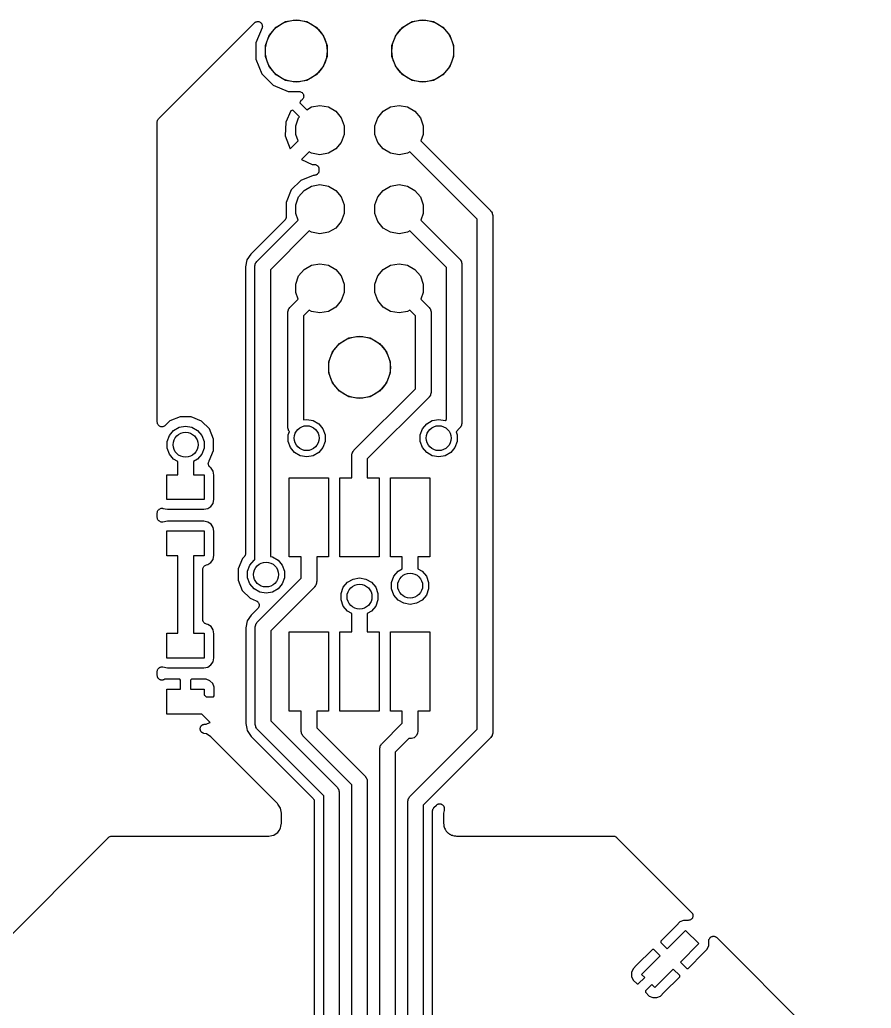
# Model space of a CAD drawing. Extents: x 132.7 to 187.3, y -127.3 to -72.7.
# Drawn here: x 154.49 to 168.17, y -92.96 to -77.09 of the extents above; entities that cross this region are included whole.
import ezdxf

# ---------------------------------------------------------------- set-up
doc = ezdxf.new("R2010")
doc.units = 0
doc.header["$MEASUREMENT"] = 0
doc.layers.add('BLACK', color=7, linetype='CONTINUOUS')

msp = doc.modelspace()

# ---------------------------------------------------------------- linework, layer by layer
at = {"layer": 'Black'}
for p, q in [((156.725, -78.6783), (158.262, -77.1407)), ((158.262, -77.1407), (158.272, -77.1341)), ((158.272, -77.1341), (158.281, -77.1272)), ((158.281, -77.1272), (158.282, -77.1267)), ((158.282, -77.1267), (158.284, -77.1257)), ((158.284, -77.1257), (158.295, -77.1228)), ((158.295, -77.1228), (158.306, -77.1193)), ((158.306, -77.1193), (158.307, -77.1194)), ((158.307, -77.1194), (158.309, -77.119)), ((158.309, -77.119), (158.32, -77.12)), ((158.32, -77.12), (158.332, -77.1205)), ((158.332, -77.1205), (158.333, -77.1211)), ((158.333, -77.1211), (158.335, -77.1213)), ((158.335, -77.1213), (158.345, -77.1261)), ((158.345, -77.1261), (158.356, -77.1305)), ((158.356, -77.1305), (158.357, -77.1316)), ((158.357, -77.1316), (158.358, -77.1323)), ((158.358, -77.1323), (158.366, -77.1404)), ((158.366, -77.1404), (158.375, -77.1481)), ((158.612, -77.2084), (158.763, -77.1212)), ((158.763, -77.1212), (158.935, -77.091)), ((158.935, -77.091), (159.106, -77.1212)), ((159.106, -77.1212), (159.257, -77.2084)), ((160.644, -77.2084), (160.795, -77.1212)), ((160.795, -77.1212), (160.967, -77.091)), ((160.967, -77.091), (161.138, -77.1212)), ((161.138, -77.1212), (161.289, -77.2084)), ((158.385, -77.2225), (158.285, -77.463)), ((158.375, -77.1481), (158.376, -77.1495)), ((158.376, -77.1495), (158.377, -77.1507)), ((158.377, -77.1507), (158.382, -77.1611)), ((158.382, -77.1611), (158.387, -77.1712)), ((158.387, -77.2113), (158.385, -77.2225)), ((158.387, -77.1712), (158.387, -77.1728)), ((158.387, -77.1728), (158.388, -77.1743)), ((158.39, -77.2002), (158.387, -77.2113)), ((158.388, -77.1743), (158.389, -77.1857)), ((158.389, -77.1857), (158.39, -77.197)), ((158.39, -77.197), (158.39, -77.1986)), ((158.39, -77.1986), (158.39, -77.2002)), ((158.5, -77.3419), (158.612, -77.2084)), ((159.257, -77.2084), (159.369, -77.3419)), ((160.532, -77.3419), (160.644, -77.2084)), ((161.289, -77.2084), (161.401, -77.3419)), ((158.285, -77.463), (158.284, -77.7216)), ((158.44, -77.5057), (158.5, -77.3419)), ((159.369, -77.3419), (159.429, -77.5057)), ((160.472, -77.5057), (160.532, -77.3419)), ((161.401, -77.3419), (161.461, -77.5057)), ((158.44, -77.68), (158.44, -77.5057)), ((159.429, -77.5057), (159.429, -77.68)), ((160.472, -77.68), (160.472, -77.5057)), ((161.461, -77.5057), (161.461, -77.68)), ((158.284, -77.7216), (158.383, -77.9606)), ((158.5, -77.8438), (158.44, -77.68)), ((159.429, -77.68), (159.369, -77.8438)), ((160.532, -77.8438), (160.472, -77.68)), ((161.461, -77.68), (161.401, -77.8438)), ((158.612, -77.9774), (158.5, -77.8438)), ((159.369, -77.8438), (159.257, -77.9774)), ((160.644, -77.9774), (160.532, -77.8438)), ((161.401, -77.8438), (161.289, -77.9774)), ((158.383, -77.9606), (158.566, -78.1436)), ((158.763, -78.0645), (158.612, -77.9774)), ((158.935, -78.0948), (158.763, -78.0645)), ((159.106, -78.0645), (158.935, -78.0948)), ((159.257, -77.9774), (159.106, -78.0645)), ((160.795, -78.0645), (160.644, -77.9774)), ((160.967, -78.0948), (160.795, -78.0645)), ((161.138, -78.0645), (160.967, -78.0948)), ((161.289, -77.9774), (161.138, -78.0645)), ((158.566, -78.1436), (158.805, -78.2428)), ((158.805, -78.2428), (158.98, -78.2429)), ((158.98, -78.2429), (158.992, -78.2451)), ((158.992, -78.2451), (159.004, -78.2471)), ((159.004, -78.2471), (159.005, -78.2474)), ((159.005, -78.2474), (159.005, -78.2475)), ((159.005, -78.2475), (159.016, -78.2538)), ((159.016, -78.2538), (159.027, -78.2599)), ((159.006, -78.3896), (158.993, -78.4275)), ((159.018, -78.3815), (159.006, -78.3896)), ((159.019, -78.3802), (159.018, -78.3815)), ((159.028, -78.3754), (159.019, -78.3802)), ((159.027, -78.2599), (159.027, -78.2603)), ((159.027, -78.2603), (159.028, -78.2605)), ((159.028, -78.2605), (159.036, -78.2701)), ((159.029, -78.3748), (159.028, -78.375)), ((159.028, -78.375), (159.028, -78.3754)), ((159.036, -78.3651), (159.029, -78.3748)), ((159.036, -78.2701), (159.044, -78.2796)), ((159.045, -78.3555), (159.036, -78.3651)), ((159.044, -78.2796), (159.044, -78.2801)), ((159.044, -78.2801), (159.045, -78.2805)), ((159.045, -78.2805), (159.049, -78.2922)), ((159.049, -78.3428), (159.045, -78.3546)), ((159.045, -78.3546), (159.045, -78.355)), ((159.045, -78.355), (159.045, -78.3555)), ((159.049, -78.2922), (159.053, -78.304)), ((159.053, -78.331), (159.049, -78.3428)), ((159.053, -78.304), (159.053, -78.3045)), ((159.053, -78.3045), (159.054, -78.305)), ((159.054, -78.305), (159.053, -78.3175)), ((159.053, -78.3175), (159.054, -78.33)), ((159.054, -78.33), (159.053, -78.3305)), ((159.053, -78.3305), (159.053, -78.331)), ((158.849, -78.551), (158.766, -78.7354)), ((158.88, -78.5407), (158.849, -78.551)), ((158.988, -78.6483), (158.88, -78.5407)), ((158.993, -78.4275), (159.102, -78.5367)), ((159.102, -78.5367), (159.18, -78.4917)), ((159.18, -78.4917), (159.316, -78.4679)), ((159.316, -78.4679), (159.451, -78.4917)), ((159.451, -78.4917), (159.569, -78.5603)), ((159.569, -78.5603), (159.658, -78.6654)), ((160.243, -78.6654), (160.332, -78.5603)), ((160.332, -78.5603), (160.45, -78.4917)), ((160.45, -78.4917), (160.586, -78.4679)), ((160.586, -78.4679), (160.721, -78.4917)), ((160.721, -78.4917), (160.839, -78.5603)), ((160.839, -78.5603), (160.928, -78.6654)), ((156.703, -78.7248), (156.705, -78.7153)), ((156.703, -78.728), (156.703, -78.7248)), ((156.703, -78.7313), (156.703, -78.728)), ((156.703, -83.5532), (156.703, -78.7313)), ((156.705, -78.7153), (156.707, -78.7056)), ((156.707, -78.7056), (156.709, -78.7028)), ((156.709, -78.7028), (156.71, -78.6996)), ((156.71, -78.6996), (156.715, -78.6916)), ((156.715, -78.6916), (156.72, -78.6831)), ((156.72, -78.6831), (156.723, -78.681)), ((156.723, -78.681), (156.725, -78.6783)), ((158.927, -78.7943), (158.973, -78.6654)), ((158.973, -78.6654), (158.988, -78.6483)), ((159.658, -78.6654), (159.705, -78.7943)), ((160.197, -78.7943), (160.243, -78.6654)), ((160.928, -78.6654), (160.975, -78.7943)), ((158.766, -78.7354), (158.759, -78.9555)), ((158.927, -78.9315), (158.927, -78.7943)), ((159.705, -78.7943), (159.705, -78.9315)), ((160.197, -78.9315), (160.197, -78.7943)), ((160.975, -78.7943), (160.975, -78.9315)), ((158.759, -78.9555), (158.838, -79.164)), ((158.838, -79.164), (158.965, -79.0368)), ((158.965, -79.0368), (158.927, -78.9315)), ((159.705, -78.9315), (159.658, -79.0604)), ((160.243, -79.0604), (160.197, -78.9315)), ((160.975, -78.9315), (160.936, -79.0368)), ((160.936, -79.0368), (162.052, -80.1527)), ((159.569, -79.1655), (159.451, -79.2341)), ((159.658, -79.0604), (159.569, -79.1655)), ((160.332, -79.1655), (160.243, -79.0604)), ((160.45, -79.2341), (160.332, -79.1655)), ((159.143, -79.2124), (159.019, -79.3363)), ((159.019, -79.3363), (159.188, -79.4126)), ((159.18, -79.2341), (159.143, -79.2124)), ((159.316, -79.2579), (159.18, -79.2341)), ((159.451, -79.2341), (159.316, -79.2579)), ((160.586, -79.2579), (160.45, -79.2341)), ((160.721, -79.2341), (160.586, -79.2579)), ((160.758, -79.2124), (160.721, -79.2341)), ((161.841, -80.2949), (160.758, -79.2124)), ((159.188, -79.4126), (159.227, -79.4139)), ((159.227, -79.4139), (159.233, -79.415)), ((159.233, -79.415), (159.238, -79.415)), ((159.238, -79.415), (159.245, -79.4176)), ((159.245, -79.4176), (159.253, -79.4192)), ((159.253, -79.4192), (159.257, -79.422)), ((159.257, -79.422), (159.262, -79.4239)), ((159.262, -79.4239), (159.268, -79.4289)), ((159.268, -79.4289), (159.275, -79.4329)), ((159.275, -79.4329), (159.278, -79.4372)), ((159.278, -79.4372), (159.282, -79.4406)), ((159.282, -79.4406), (159.286, -79.4473)), ((159.286, -79.4473), (159.291, -79.4534)), ((159.291, -79.4534), (159.293, -79.4585)), ((159.293, -79.4585), (159.295, -79.4632)), ((159.295, -79.4632), (159.297, -79.4708)), ((159.297, -79.4708), (159.299, -79.4781)), ((159.299, -79.4781), (159.299, -79.4835)), ((159.299, -79.4835), (159.3, -79.4888)), ((159.3, -79.5143), (159.299, -79.5208)), ((159.299, -79.5208), (159.299, -79.5274)), ((159.3, -79.4888), (159.3, -79.5143)), ((159.008, -79.6719), (158.855, -79.8246)), ((159.208, -79.5893), (159.008, -79.6719)), ((159.225, -79.5893), (159.208, -79.5893)), ((159.231, -79.5882), (159.225, -79.5893)), ((159.238, -79.5882), (159.231, -79.5882)), ((159.244, -79.5859), (159.238, -79.5882)), ((159.251, -79.5848), (159.244, -79.5859)), ((159.256, -79.5815), (159.251, -79.5848)), ((159.262, -79.5793), (159.256, -79.5815)), ((159.268, -79.5751), (159.262, -79.5793)), ((159.273, -79.5718), (159.268, -79.5751)), ((159.277, -79.5667), (159.273, -79.5718)), ((159.282, -79.5625), (159.277, -79.5667)), ((159.286, -79.5569), (159.282, -79.5625)), ((159.29, -79.5519), (159.286, -79.5569)), ((159.292, -79.5457), (159.29, -79.5519)), ((159.295, -79.54), (159.292, -79.5457)), ((159.297, -79.5335), (159.295, -79.54)), ((159.299, -79.5274), (159.297, -79.5335)), ((158.855, -79.8246), (158.772, -80.0243)), ((158.973, -79.9354), (159.062, -79.8303)), ((159.062, -79.8303), (159.18, -79.7617)), ((159.18, -79.7617), (159.316, -79.7379)), ((159.316, -79.7379), (159.451, -79.7617)), ((159.451, -79.7617), (159.569, -79.8303)), ((159.569, -79.8303), (159.658, -79.9354)), ((160.243, -79.9354), (160.332, -79.8303)), ((160.332, -79.8303), (160.45, -79.7617)), ((160.45, -79.7617), (160.586, -79.7379)), ((160.586, -79.7379), (160.721, -79.7617)), ((160.721, -79.7617), (160.839, -79.8303)), ((160.839, -79.8303), (160.928, -79.9354)), ((158.927, -80.0643), (158.973, -79.9354)), ((159.658, -79.9354), (159.705, -80.0643)), ((160.197, -80.0643), (160.243, -79.9354)), ((160.928, -79.9354), (160.975, -80.0643)), ((158.772, -80.0243), (158.772, -80.2518)), ((158.927, -80.2015), (158.927, -80.0643)), ((159.705, -80.0643), (159.705, -80.2015)), ((160.197, -80.2015), (160.197, -80.0643)), ((160.975, -80.0643), (160.975, -80.2015)), ((162.052, -80.1527), (162.052, -80.1527)), ((162.052, -80.1527), (162.054, -80.1547)), ((162.054, -80.1547), (162.057, -80.1593)), ((162.057, -80.1593), (162.062, -80.1628)), ((158.75, -80.3092), (158.206, -80.8538)), ((158.306, -80.9651), (158.965, -80.3068)), ((158.753, -80.3052), (158.75, -80.3092)), ((158.757, -80.3019), (158.753, -80.3052)), ((158.761, -80.2946), (158.757, -80.3019)), ((158.765, -80.2879), (158.761, -80.2946)), ((158.766, -80.2831), (158.765, -80.2879)), ((158.769, -80.2788), (158.766, -80.2831)), ((158.77, -80.2706), (158.769, -80.2788)), ((158.772, -80.2627), (158.77, -80.2706)), ((158.772, -80.2518), (158.772, -80.2529)), ((158.772, -80.2529), (158.772, -80.255)), ((158.772, -80.255), (158.772, -80.2554)), ((158.772, -80.2554), (158.772, -80.2568)), ((158.772, -80.2568), (158.772, -80.2578)), ((158.772, -80.2578), (158.772, -80.2627)), ((158.965, -80.3068), (158.927, -80.2015)), ((159.705, -80.2015), (159.658, -80.3304)), ((160.243, -80.3304), (160.197, -80.2015)), ((160.975, -80.2015), (160.936, -80.3068)), ((160.936, -80.3068), (161.559, -80.9298)), ((161.841, -88.4824), (161.841, -80.2949)), ((162.062, -80.1628), (162.07, -80.1769)), ((162.07, -80.1769), (162.079, -80.1903)), ((162.079, -80.1903), (162.08, -80.1956)), ((162.08, -80.1956), (162.083, -80.2004)), ((162.083, -80.2004), (162.086, -80.2165)), ((162.086, -80.2165), (162.09, -80.2322)), ((162.09, -80.2322), (162.09, -80.2377)), ((162.09, -80.2377), (162.091, -80.2431)), ((162.091, -80.2431), (162.091, -88.5257)), ((159.569, -80.4355), (159.451, -80.5041)), ((159.658, -80.3304), (159.569, -80.4355)), ((160.332, -80.4355), (160.243, -80.3304)), ((160.45, -80.5041), (160.332, -80.4355)), ((159.143, -80.4824), (158.52, -81.1053)), ((159.18, -80.5041), (159.143, -80.4824)), ((159.316, -80.5279), (159.18, -80.5041)), ((159.451, -80.5041), (159.316, -80.5279)), ((160.586, -80.5279), (160.45, -80.5041)), ((160.721, -80.5041), (160.586, -80.5279)), ((160.758, -80.4824), (160.721, -80.5041)), ((161.346, -81.0699), (160.758, -80.4824)), ((158.142, -80.9488), (158.12, -81.0609)), ((158.206, -80.8538), (158.142, -80.9488)), ((161.559, -80.9298), (161.562, -80.9343)), ((161.562, -80.9343), (161.567, -80.9378)), ((161.567, -80.9378), (161.575, -80.952)), ((161.575, -80.952), (161.584, -80.9653)), ((158.12, -81.0609), (158.12, -85.6626)), ((158.27, -81.0426), (158.275, -81.0268)), ((158.271, -81.0481), (158.27, -81.0426)), ((158.27, -81.0535), (158.271, -81.0481)), ((158.27, -85.05), (158.27, -81.0535)), ((158.275, -81.0268), (158.277, -81.0108)), ((158.277, -81.0108), (158.28, -81.006)), ((158.28, -81.006), (158.282, -81.0007)), ((158.282, -81.0007), (158.291, -80.9873)), ((158.291, -80.9873), (158.299, -80.9732)), ((158.299, -80.9732), (158.303, -80.9696)), ((158.303, -80.9696), (158.306, -80.9651)), ((158.52, -81.1053), (158.52, -85.05)), ((158.973, -81.2054), (159.062, -81.1003)), ((159.062, -81.1003), (159.18, -81.0317)), ((159.18, -81.0317), (159.316, -81.0079)), ((159.316, -81.0079), (159.451, -81.0317)), ((159.451, -81.0317), (159.569, -81.1003)), ((159.569, -81.1003), (159.658, -81.2054)), ((160.243, -81.2054), (160.332, -81.1003)), ((160.332, -81.1003), (160.45, -81.0317)), ((160.45, -81.0317), (160.586, -81.0079)), ((160.586, -81.0079), (160.721, -81.0317)), ((160.721, -81.0317), (160.839, -81.1003)), ((160.839, -81.1003), (160.928, -81.2054)), ((161.346, -83.5106), (161.346, -81.0699)), ((161.584, -80.9653), (161.586, -80.9706)), ((161.586, -80.9706), (161.588, -80.9754)), ((161.588, -80.9754), (161.591, -80.9915)), ((161.591, -80.9915), (161.595, -81.0073)), ((161.595, -81.0073), (161.595, -81.0127)), ((161.595, -81.0127), (161.596, -81.0182)), ((161.596, -81.0182), (161.596, -83.5623)), ((158.927, -81.3343), (158.973, -81.2054)), ((159.658, -81.2054), (159.705, -81.3343)), ((160.197, -81.3343), (160.243, -81.2054)), ((160.928, -81.2054), (160.975, -81.3343)), ((158.927, -81.4715), (158.927, -81.3343)), ((159.705, -81.3343), (159.705, -81.4715)), ((160.197, -81.4715), (160.197, -81.3343)), ((160.975, -81.3343), (160.975, -81.4715)), ((158.837, -81.7048), (158.965, -81.5768)), ((158.965, -81.5768), (158.927, -81.4715)), ((159.705, -81.4715), (159.658, -81.6004)), ((160.243, -81.6004), (160.197, -81.4715)), ((160.975, -81.4715), (160.936, -81.5768)), ((160.936, -81.5768), (161.064, -81.7048)), ((158.808, -81.7504), (158.811, -81.7457)), ((158.811, -81.7457), (158.812, -81.7404)), ((158.812, -81.7404), (158.821, -81.727)), ((158.821, -81.727), (158.829, -81.7128)), ((158.829, -81.7128), (158.834, -81.7093)), ((158.834, -81.7093), (158.837, -81.7048)), ((159.569, -81.7055), (159.451, -81.7741)), ((159.658, -81.6004), (159.569, -81.7055)), ((160.332, -81.7055), (160.243, -81.6004)), ((160.45, -81.7741), (160.332, -81.7055)), ((161.064, -81.7048), (161.067, -81.7093)), ((161.067, -81.7093), (161.072, -81.7128)), ((161.072, -81.7128), (161.08, -81.727)), ((161.08, -81.727), (161.089, -81.7404)), ((161.089, -81.7404), (161.091, -81.7457)), ((161.091, -81.7457), (161.093, -81.7504)), ((158.8, -81.7932), (158.801, -81.7878)), ((158.8, -83.6331), (158.8, -81.7932)), ((158.801, -81.7823), (158.805, -81.7665)), ((158.801, -81.7878), (158.801, -81.7823)), ((158.805, -81.7665), (158.808, -81.7504)), ((159.143, -81.7524), (159.05, -81.845)), ((159.05, -81.845), (159.05, -83.5178)), ((159.18, -81.7741), (159.143, -81.7524)), ((159.316, -81.7979), (159.18, -81.7741)), ((159.451, -81.7741), (159.316, -81.7979)), ((160.586, -81.7979), (160.45, -81.7741)), ((160.721, -81.7741), (160.586, -81.7979)), ((160.758, -81.7524), (160.721, -81.7741)), ((160.851, -81.845), (160.758, -81.7524)), ((160.851, -83.0156), (160.851, -81.845)), ((161.093, -81.7504), (161.096, -81.7665)), ((161.096, -81.7665), (161.1, -81.7823)), ((161.1, -81.7823), (161.1, -81.7878)), ((161.1, -81.7878), (161.101, -81.7932)), ((161.101, -81.7932), (161.101, -83.0674)), ((159.628, -82.2884), (159.779, -82.2012)), ((159.779, -82.2012), (159.951, -82.171)), ((159.951, -82.171), (160.122, -82.2012)), ((160.122, -82.2012), (160.273, -82.2884)), ((159.516, -82.4219), (159.628, -82.2884)), ((160.273, -82.2884), (160.385, -82.4219)), ((159.456, -82.5857), (159.516, -82.4219)), ((160.385, -82.4219), (160.445, -82.5857)), ((159.456, -82.76), (159.456, -82.5857)), ((160.445, -82.5857), (160.445, -82.76)), ((159.516, -82.9238), (159.456, -82.76)), ((160.445, -82.76), (160.385, -82.9238)), ((159.628, -83.0574), (159.516, -82.9238)), ((159.862, -84.0043), (160.851, -83.0156)), ((160.385, -82.9238), (160.273, -83.0574)), ((159.779, -83.1445), (159.628, -83.0574)), ((159.951, -83.1748), (159.779, -83.1445)), ((160.122, -83.1445), (159.951, -83.1748)), ((161.064, -83.1558), (160.076, -84.1445)), ((160.273, -83.0574), (160.122, -83.1445)), ((161.067, -83.1513), (161.064, -83.1558)), ((161.072, -83.1477), (161.067, -83.1513)), ((161.08, -83.1336), (161.072, -83.1477)), ((161.089, -83.1202), (161.08, -83.1336)), ((161.091, -83.1149), (161.089, -83.1202)), ((161.093, -83.1101), (161.091, -83.1149)), ((161.096, -83.094), (161.093, -83.1101)), ((161.1, -83.0783), (161.096, -83.094)), ((161.101, -83.0674), (161.1, -83.0728)), ((161.1, -83.0728), (161.1, -83.0783)), ((157.068, -83.4658), (156.903, -83.5342)), ((157.247, -83.466), (157.068, -83.4658)), ((157.413, -83.5346), (157.247, -83.466)), ((156.704, -83.5628), (156.703, -83.5532)), ((156.705, -83.5726), (156.704, -83.5628)), ((156.707, -83.5756), (156.705, -83.5726)), ((156.707, -83.5789), (156.707, -83.5756)), ((156.712, -83.5873), (156.707, -83.5789)), ((156.716, -83.5962), (156.712, -83.5873)), ((156.719, -83.5985), (156.716, -83.5962)), ((156.72, -83.6014), (156.719, -83.5985)), ((156.728, -83.6077), (156.72, -83.6014)), ((156.735, -83.6146), (156.728, -83.6077)), ((156.738, -83.616), (156.735, -83.6146)), ((156.74, -83.6182), (156.738, -83.616)), ((156.749, -83.6215), (156.74, -83.6182)), ((156.758, -83.6256), (156.749, -83.6215)), ((156.762, -83.6259), (156.758, -83.6256)), ((156.765, -83.6271), (156.762, -83.6259)), ((156.774, -83.6271), (156.765, -83.6271)), ((156.784, -83.6279), (156.774, -83.6271)), ((156.787, -83.6271), (156.784, -83.6279)), ((156.791, -83.6271), (156.787, -83.6271)), ((156.8, -83.6237), (156.791, -83.6271)), ((156.809, -83.6212), (156.8, -83.6237)), ((156.812, -83.6193), (156.809, -83.6212)), ((156.815, -83.6182), (156.812, -83.6193)), ((156.823, -83.6119), (156.815, -83.6182)), ((156.831, -83.6063), (156.823, -83.6119)), ((156.903, -83.5342), (156.831, -83.6063)), ((156.964, -83.6852), (157.054, -83.6329)), ((157.054, -83.6329), (157.157, -83.6148)), ((157.157, -83.6148), (157.26, -83.6329)), ((157.26, -83.6329), (157.351, -83.6852)), ((157.539, -83.6613), (157.413, -83.5346)), ((158.801, -83.6385), (158.8, -83.6331)), ((158.801, -83.644), (158.801, -83.6385)), ((158.805, -83.6597), (158.801, -83.644)), ((159.05, -83.5178), (159.102, -83.5087)), ((159.102, -83.5087), (159.205, -83.5268)), ((159.205, -83.5268), (159.296, -83.5791)), ((159.296, -83.5791), (159.363, -83.6593)), ((160.963, -83.6593), (161.03, -83.5791)), ((161.03, -83.5791), (161.12, -83.5268)), ((161.12, -83.5268), (161.223, -83.5087)), ((161.223, -83.5087), (161.326, -83.5268)), ((161.326, -83.5268), (161.328, -83.528)), ((161.328, -83.528), (161.346, -83.5106)), ((161.559, -83.6507), (161.502, -83.7081)), ((161.562, -83.6462), (161.559, -83.6507)), ((161.567, -83.6427), (161.562, -83.6462)), ((161.575, -83.6286), (161.567, -83.6427)), ((161.584, -83.6152), (161.575, -83.6286)), ((161.586, -83.6099), (161.584, -83.6152)), ((161.588, -83.6051), (161.586, -83.6099)), ((161.591, -83.589), (161.588, -83.6051)), ((161.595, -83.5732), (161.591, -83.589)), ((161.596, -83.5623), (161.595, -83.5678)), ((161.595, -83.5678), (161.595, -83.5732)), ((156.861, -83.8636), (156.897, -83.7653)), ((156.897, -83.7653), (156.964, -83.6852)), ((157.351, -83.6852), (157.418, -83.7653)), ((157.418, -83.7653), (157.454, -83.8636)), ((157.608, -83.8268), (157.539, -83.6613)), ((158.808, -83.6758), (158.805, -83.6597)), ((158.805, -83.7575), (158.825, -83.7049)), ((158.805, -83.8621), (158.805, -83.7575)), ((158.811, -83.6806), (158.808, -83.6758)), ((158.812, -83.6859), (158.811, -83.6806)), ((158.821, -83.6993), (158.812, -83.6859)), ((158.825, -83.7049), (158.821, -83.6993)), ((159.363, -83.6593), (159.399, -83.7575)), ((159.399, -83.7575), (159.399, -83.8621)), ((160.927, -83.7575), (160.963, -83.6593)), ((160.927, -83.8621), (160.927, -83.7575)), ((161.502, -83.7081), (161.52, -83.7575)), ((161.52, -83.7575), (161.52, -83.8621)), ((156.861, -83.9682), (156.861, -83.8636)), ((156.897, -84.0665), (156.861, -83.9682)), ((157.454, -83.9682), (157.418, -84.0665)), ((157.454, -83.8636), (157.454, -83.9682)), ((157.607, -84.0058), (157.608, -83.8268)), ((158.841, -83.9604), (158.805, -83.8621)), ((158.908, -84.0405), (158.841, -83.9604)), ((159.363, -83.9604), (159.296, -84.0405)), ((159.399, -83.8621), (159.363, -83.9604)), ((160.963, -83.9604), (160.927, -83.8621)), ((161.03, -84.0405), (160.963, -83.9604)), ((161.484, -83.9604), (161.417, -84.0405)), ((161.52, -83.8621), (161.484, -83.9604)), ((156.964, -84.1466), (156.897, -84.0665)), ((157.418, -84.0665), (157.351, -84.1466)), ((157.537, -84.1757), (157.607, -84.0058)), ((158.999, -84.0928), (158.908, -84.0405)), ((159.102, -84.111), (158.999, -84.0928)), ((159.205, -84.0928), (159.102, -84.111)), ((159.296, -84.0405), (159.205, -84.0928)), ((159.826, -84.0818), (159.83, -84.066)), ((159.826, -84.0873), (159.826, -84.0818)), ((159.826, -84.0927), (159.826, -84.0873)), ((159.826, -84.4476), (159.826, -84.0927)), ((159.83, -84.066), (159.833, -84.0499)), ((159.833, -84.0499), (159.836, -84.0452)), ((159.836, -84.0452), (159.837, -84.0399)), ((159.837, -84.0399), (159.847, -84.0265)), ((159.847, -84.0265), (159.855, -84.0123)), ((159.855, -84.0123), (159.859, -84.0088)), ((159.859, -84.0088), (159.862, -84.0043)), ((161.12, -84.0928), (161.03, -84.0405)), ((161.223, -84.111), (161.12, -84.0928)), ((161.326, -84.0928), (161.223, -84.111)), ((161.417, -84.0405), (161.326, -84.0928)), ((157.032, -84.1862), (156.964, -84.1466)), ((157.032, -84.3973), (157.032, -84.1862)), ((157.351, -84.1466), (157.282, -84.1862)), ((157.282, -84.1862), (157.282, -84.3973)), ((157.521, -84.2131), (157.525, -84.201)), ((157.522, -84.2136), (157.521, -84.2131)), ((157.521, -84.2141), (157.522, -84.2136)), ((157.523, -84.2266), (157.521, -84.2141)), ((157.524, -84.2391), (157.523, -84.2266)), ((157.524, -84.2395), (157.524, -84.2391)), ((157.524, -84.24), (157.524, -84.2395)), ((157.529, -84.2513), (157.524, -84.24)), ((157.525, -84.201), (157.528, -84.1888)), ((157.528, -84.188), (157.535, -84.1777)), ((157.528, -84.1884), (157.528, -84.188)), ((157.528, -84.1888), (157.528, -84.1884)), ((157.535, -84.2627), (157.529, -84.2513)), ((157.535, -84.1777), (157.537, -84.1757)), ((157.535, -84.263), (157.535, -84.2627)), ((157.535, -84.2635), (157.535, -84.263)), ((157.544, -84.2722), (157.535, -84.2635)), ((157.553, -84.2811), (157.544, -84.2722)), ((157.554, -84.2813), (157.553, -84.2811)), ((157.554, -84.2817), (157.554, -84.2813)), ((157.567, -84.2907), (157.554, -84.2817)), ((160.076, -84.1445), (160.076, -84.4476)), ((156.857, -84.7973), (156.857, -84.3973)), ((156.857, -84.3973), (157.032, -84.3973)), ((157.282, -84.3973), (157.457, -84.3973)), ((157.457, -84.3973), (157.457, -84.7973)), ((157.6, -84.3422), (157.567, -84.2907)), ((157.612, -84.4043), (157.6, -84.3422)), ((157.612, -84.7898), (157.612, -84.4043)), ((158.82, -85.7176), (158.82, -84.4476)), ((158.82, -84.4476), (159.455, -84.4476)), ((159.455, -84.4476), (159.455, -85.7176)), ((159.633, -85.7176), (159.633, -84.4476)), ((159.633, -84.4476), (159.826, -84.4476)), ((160.076, -84.4476), (160.268, -84.4476)), ((160.268, -84.4476), (160.268, -85.7176)), ((160.446, -85.7176), (160.446, -84.4476)), ((160.446, -84.4476), (161.081, -84.4476)), ((161.081, -84.4476), (161.081, -85.7176)), ((157.457, -84.7973), (156.857, -84.7973)), ((157.513, -84.94), (157.564, -84.9069)), ((157.564, -84.9069), (157.598, -84.8568)), ((157.598, -84.8568), (157.612, -84.7898)), ((156.703, -85.0086), (156.705, -84.9967)), ((156.703, -85.0096), (156.703, -85.0086)), ((156.703, -85.0105), (156.703, -85.0096)), ((156.703, -85.0829), (156.703, -85.0105)), ((156.703, -85.0833), (156.703, -85.0829)), ((156.705, -84.9967), (156.707, -84.9849)), ((156.707, -84.9849), (156.708, -84.984)), ((156.708, -84.9831), (156.714, -84.9728)), ((156.708, -84.984), (156.708, -84.9831)), ((156.714, -84.9728), (156.72, -84.9623)), ((156.72, -84.9623), (156.721, -84.9617)), ((156.721, -84.9609), (156.731, -84.9533)), ((156.721, -84.9617), (156.721, -84.9609)), ((156.731, -84.9533), (156.74, -84.9456)), ((156.74, -84.9456), (156.741, -84.9452)), ((156.741, -84.9452), (156.742, -84.9446)), ((156.742, -84.9446), (156.753, -84.9408)), ((156.753, -84.9408), (156.765, -84.9367)), ((156.765, -84.9367), (156.766, -84.9367)), ((156.766, -84.9367), (156.767, -84.9364)), ((156.767, -84.9364), (156.779, -84.9367)), ((156.779, -84.9367), (156.791, -84.9367)), ((156.791, -84.9367), (156.792, -84.937)), ((156.792, -84.937), (156.793, -84.937)), ((156.793, -84.937), (156.865, -84.9517)), ((156.865, -84.9517), (157.45, -84.9517)), ((157.45, -84.9517), (157.513, -84.94)), ((158.27, -85.7615), (158.27, -85.05)), ((158.52, -85.05), (158.52, -85.7112)), ((156.703, -85.0837), (156.703, -85.0833)), ((156.705, -85.0962), (156.703, -85.0837)), ((156.707, -85.1085), (156.705, -85.0962)), ((156.707, -85.1089), (156.707, -85.1085)), ((156.707, -85.1093), (156.707, -85.1089)), ((156.714, -85.1202), (156.707, -85.1093)), ((156.72, -85.1311), (156.714, -85.1202)), ((156.721, -85.1314), (156.72, -85.1311)), ((156.721, -85.1317), (156.721, -85.1314)), ((156.731, -85.1397), (156.721, -85.1317)), ((156.74, -85.1478), (156.731, -85.1397)), ((156.741, -85.148), (156.74, -85.1478)), ((156.741, -85.1483), (156.741, -85.148)), ((156.753, -85.1524), (156.741, -85.1483)), ((156.765, -85.1567), (156.753, -85.1524)), ((156.778, -85.1567), (156.765, -85.1569)), ((156.765, -85.1569), (156.765, -85.1567)), ((156.765, -85.1567), (156.765, -85.1567)), ((156.791, -85.1567), (156.778, -85.1567)), ((156.792, -85.1566), (156.791, -85.1566)), ((156.791, -85.1566), (156.791, -85.1567)), ((156.864, -85.1429), (156.792, -85.1566)), ((157.45, -85.1429), (156.864, -85.1429)), ((157.517, -85.1564), (157.45, -85.1429)), ((157.567, -85.1907), (157.517, -85.1564)), ((157.6, -85.2422), (157.567, -85.1907)), ((156.857, -85.6973), (156.857, -85.2973)), ((156.857, -85.2973), (157.457, -85.2973)), ((157.457, -85.2973), (157.457, -85.6973)), ((157.612, -85.3043), (157.6, -85.2422)), ((157.612, -85.6898), (157.612, -85.3043)), ((157.032, -85.6973), (156.857, -85.6973)), ((157.032, -86.9429), (157.032, -85.6973)), ((157.457, -85.6973), (157.282, -85.6973)), ((157.282, -85.6973), (157.282, -86.9429)), ((157.598, -85.7568), (157.612, -85.6898)), ((158.098, -85.7157), (158.069, -85.7448)), ((158.1, -85.7129), (158.098, -85.7157)), ((158.102, -85.7108), (158.1, -85.7129)), ((158.107, -85.7023), (158.102, -85.7108)), ((158.113, -85.6943), (158.107, -85.7023)), ((158.114, -85.6911), (158.113, -85.6943)), ((158.115, -85.6882), (158.114, -85.6911)), ((158.117, -85.6786), (158.115, -85.6882)), ((158.12, -85.6692), (158.117, -85.6786)), ((158.12, -85.6626), (158.119, -85.6659)), ((158.119, -85.6659), (158.12, -85.6692)), ((158.52, -85.7112), (158.553, -85.717)), ((158.553, -85.717), (158.644, -85.7693)), ((159.013, -85.7176), (158.82, -85.7176)), ((159.013, -86.0605), (159.013, -85.7176)), ((159.455, -85.7176), (159.263, -85.7176)), ((159.263, -85.7176), (159.263, -86.1123)), ((160.268, -85.7176), (159.633, -85.7176)), ((160.638, -85.7176), (160.446, -85.7176)), ((160.638, -85.9086), (160.638, -85.7176)), ((161.081, -85.7176), (160.888, -85.7176)), ((160.888, -85.7176), (160.888, -85.9081)), ((157.443, -85.8807), (157.449, -85.8697)), ((157.449, -85.8697), (157.45, -85.8694)), ((157.45, -85.8691), (157.46, -85.861)), ((157.45, -85.8694), (157.45, -85.8691)), ((157.46, -85.861), (157.469, -85.8528)), ((157.469, -85.8528), (157.47, -85.8526)), ((157.47, -85.8523), (157.482, -85.848)), ((157.47, -85.8526), (157.47, -85.8523)), ((157.482, -85.848), (157.494, -85.8436)), ((157.494, -85.8436), (157.513, -85.84)), ((157.513, -85.84), (157.564, -85.8069)), ((157.564, -85.8069), (157.598, -85.7568)), ((158.069, -85.7448), (158, -85.9101)), ((158.153, -85.9477), (158.189, -85.8494)), ((158.189, -85.8494), (158.256, -85.7693)), ((158.256, -85.7693), (158.27, -85.7615)), ((158.644, -85.7693), (158.711, -85.8494)), ((158.711, -85.8494), (158.747, -85.9477)), ((157.432, -85.9173), (157.435, -85.9049)), ((157.432, -86.7236), (157.432, -85.9173)), ((157.435, -85.9049), (157.437, -85.8924)), ((157.437, -85.8916), (157.443, -85.8807)), ((157.437, -85.8921), (157.437, -85.8916)), ((157.437, -85.8924), (157.437, -85.8921)), ((158, -85.9101), (158, -86.0891)), ((158.153, -86.0523), (158.153, -85.9477)), ((158.747, -85.9477), (158.747, -86.0523)), ((160.467, -86.1264), (160.503, -86.0281)), ((160.503, -86.0281), (160.57, -85.948)), ((160.57, -85.948), (160.638, -85.9086)), ((160.888, -85.9081), (160.957, -85.948)), ((160.957, -85.948), (161.024, -86.0281)), ((161.024, -86.0281), (161.06, -86.1264)), ((158, -86.0891), (158.068, -86.2546)), ((158.189, -86.1506), (158.153, -86.0523)), ((158.256, -86.2307), (158.189, -86.1506)), ((158.312, -86.7616), (159.013, -86.0605)), ((158.711, -86.1506), (158.644, -86.2307)), ((158.747, -86.0523), (158.711, -86.1506)), ((159.233, -86.1926), (159.229, -86.1962)), ((159.242, -86.1785), (159.233, -86.1926)), ((159.251, -86.1651), (159.242, -86.1785)), ((159.252, -86.1598), (159.251, -86.1651)), ((159.255, -86.155), (159.252, -86.1598)), ((159.258, -86.139), (159.255, -86.155)), ((159.262, -86.1232), (159.258, -86.139)), ((159.263, -86.1123), (159.262, -86.1177)), ((159.262, -86.1177), (159.262, -86.1232)), ((159.69, -86.2048), (159.757, -86.1247)), ((159.757, -86.1247), (159.848, -86.0724)), ((159.848, -86.0724), (159.951, -86.0543)), ((159.951, -86.0543), (160.054, -86.0724)), ((160.054, -86.0724), (160.144, -86.1247)), ((160.144, -86.1247), (160.211, -86.2048)), ((160.467, -86.2309), (160.467, -86.1264)), ((161.06, -86.1264), (161.06, -86.2309)), ((158.068, -86.2546), (158.195, -86.3813)), ((158.347, -86.283), (158.256, -86.2307)), ((158.45, -86.3011), (158.347, -86.283)), ((158.553, -86.283), (158.45, -86.3011)), ((159.226, -86.2007), (158.525, -86.9018)), ((158.644, -86.2307), (158.553, -86.283)), ((159.229, -86.1962), (159.226, -86.2007)), ((159.654, -86.3031), (159.69, -86.2048)), ((159.654, -86.4077), (159.654, -86.3031)), ((160.211, -86.2048), (160.247, -86.3031)), ((160.247, -86.3031), (160.247, -86.4077)), ((160.503, -86.3292), (160.467, -86.2309)), ((160.57, -86.4093), (160.503, -86.3292)), ((161.024, -86.3292), (160.957, -86.4093)), ((161.06, -86.2309), (161.024, -86.3292)), ((158.195, -86.3813), (158.293, -86.4219)), ((158.293, -86.4219), (158.299, -86.4263)), ((158.299, -86.4263), (158.307, -86.4297)), ((158.307, -86.4297), (158.31, -86.4332)), ((158.31, -86.4332), (158.315, -86.4359)), ((158.315, -86.4359), (158.32, -86.4424)), ((158.32, -86.4424), (158.325, -86.4481)), ((158.325, -86.4481), (158.327, -86.4527)), ((158.327, -86.4527), (158.33, -86.4566)), ((158.33, -86.4566), (158.333, -86.4644)), ((158.333, -86.4644), (158.336, -86.4718)), ((158.337, -86.5075), (158.334, -86.515)), ((158.336, -86.4718), (158.337, -86.4767)), ((158.337, -86.4767), (158.338, -86.4814)), ((158.339, -86.4977), (158.337, -86.5025)), ((158.337, -86.5025), (158.337, -86.5075)), ((158.338, -86.4814), (158.338, -86.4896)), ((158.338, -86.4896), (158.339, -86.4977)), ((159.69, -86.506), (159.654, -86.4077)), ((159.757, -86.5861), (159.69, -86.506)), ((160.211, -86.506), (160.144, -86.5861)), ((160.247, -86.4077), (160.211, -86.506)), ((160.661, -86.4616), (160.57, -86.4093)), ((160.764, -86.4798), (160.661, -86.4616)), ((160.867, -86.4616), (160.764, -86.4798)), ((160.957, -86.4093), (160.867, -86.4616)), ((158.211, -86.6503), (158.147, -86.7453)), ((158.317, -86.5442), (158.211, -86.6503)), ((158.322, -86.5375), (158.317, -86.5442)), ((158.327, -86.5315), (158.322, -86.5375)), ((158.329, -86.5269), (158.327, -86.5315)), ((158.332, -86.5229), (158.329, -86.5269)), ((158.334, -86.515), (158.332, -86.5229)), ((159.826, -86.6257), (159.757, -86.5861)), ((159.826, -86.9225), (159.826, -86.6257)), ((160.144, -86.5861), (160.076, -86.6257)), ((160.076, -86.6257), (160.076, -86.9225)), ((157.435, -86.7355), (157.432, -86.7236)), ((157.436, -86.7474), (157.435, -86.7355)), ((157.437, -86.7483), (157.436, -86.7474)), ((157.437, -86.7492), (157.437, -86.7483)), ((157.443, -86.7597), (157.437, -86.7492)), ((157.449, -86.7703), (157.443, -86.7597)), ((157.45, -86.771), (157.449, -86.7703)), ((157.45, -86.7718), (157.45, -86.771)), ((157.459, -86.7795), (157.45, -86.7718)), ((157.468, -86.7876), (157.459, -86.7795)), ((157.469, -86.7879), (157.468, -86.7876)), ((157.47, -86.7885), (157.469, -86.7879)), ((157.481, -86.7927), (157.47, -86.7885)), ((157.493, -86.7971), (157.481, -86.7927)), ((157.517, -86.802), (157.493, -86.7971)), ((157.567, -86.8363), (157.517, -86.802)), ((158.147, -86.7453), (158.125, -86.8574)), ((158.275, -86.8391), (158.28, -86.8233)), ((158.28, -86.8233), (158.283, -86.8072)), ((158.283, -86.8072), (158.285, -86.8025)), ((158.285, -86.8025), (158.287, -86.7972)), ((158.287, -86.7972), (158.296, -86.7838)), ((158.296, -86.7838), (158.304, -86.7697)), ((158.304, -86.7697), (158.308, -86.7661)), ((158.308, -86.7661), (158.312, -86.7616)), ((156.857, -87.3429), (156.857, -86.9429)), ((156.857, -86.9429), (157.032, -86.9429)), ((157.282, -86.9429), (157.457, -86.9429)), ((157.457, -86.9429), (157.457, -87.3429)), ((157.6, -86.8877), (157.567, -86.8363)), ((157.612, -86.9499), (157.6, -86.8877)), ((157.612, -87.3353), (157.612, -86.9499)), ((158.125, -86.8574), (158.125, -88.3926)), ((158.276, -86.8446), (158.275, -86.8391)), ((158.275, -86.85), (158.276, -86.8446)), ((158.275, -87.8), (158.275, -86.85)), ((158.525, -86.9018), (158.525, -87.8)), ((158.82, -88.1925), (158.82, -86.9225)), ((158.82, -86.9225), (159.455, -86.9225)), ((159.455, -86.9225), (159.455, -88.1925)), ((159.633, -88.1925), (159.633, -86.9225)), ((159.633, -86.9225), (159.826, -86.9225)), ((160.076, -86.9225), (160.268, -86.9225)), ((160.268, -86.9225), (160.268, -88.1925)), ((160.446, -88.1925), (160.446, -86.9225)), ((160.446, -86.9225), (161.081, -86.9225)), ((161.081, -86.9225), (161.081, -88.1925)), ((157.457, -87.3429), (156.857, -87.3429)), ((157.513, -87.4856), (157.564, -87.4524)), ((157.564, -87.4524), (157.598, -87.4023)), ((157.598, -87.4023), (157.612, -87.3353)), ((156.703, -87.5542), (156.705, -87.5423)), ((156.703, -87.5552), (156.703, -87.5542)), ((156.703, -87.5561), (156.703, -87.5552)), ((156.703, -87.6215), (156.703, -87.5561)), ((156.704, -87.6296), (156.703, -87.6215)), ((156.705, -87.5423), (156.707, -87.5305)), ((156.707, -87.5305), (156.708, -87.5296)), ((156.708, -87.5287), (156.714, -87.5183)), ((156.708, -87.5296), (156.708, -87.5287)), ((156.714, -87.5183), (156.72, -87.5079)), ((156.72, -87.5079), (156.721, -87.5073)), ((156.721, -87.5065), (156.731, -87.4989)), ((156.721, -87.5073), (156.721, -87.5065)), ((156.731, -87.4989), (156.74, -87.4912)), ((156.74, -87.4912), (156.741, -87.4908)), ((156.741, -87.4908), (156.742, -87.4902)), ((156.742, -87.4902), (156.753, -87.4864)), ((156.753, -87.4864), (156.765, -87.4822)), ((156.765, -87.4822), (156.766, -87.4822)), ((156.766, -87.4822), (156.767, -87.4819)), ((156.767, -87.4819), (156.779, -87.4822)), ((156.779, -87.4822), (156.791, -87.4822)), ((156.791, -87.4822), (156.792, -87.4826)), ((156.792, -87.4826), (156.793, -87.4826)), ((156.793, -87.4826), (156.865, -87.4973)), ((156.865, -87.4973), (157.45, -87.4973)), ((157.45, -87.4973), (157.513, -87.4856)), ((156.704, -87.6378), (156.704, -87.6296)), ((156.706, -87.6423), (156.704, -87.6378)), ((156.707, -87.6472), (156.706, -87.6423)), ((156.711, -87.6543), (156.707, -87.6472)), ((156.714, -87.6618), (156.711, -87.6543)), ((156.718, -87.6655), (156.714, -87.6618)), ((156.72, -87.6698), (156.718, -87.6655)), ((156.726, -87.675), (156.72, -87.6698)), ((156.732, -87.681), (156.726, -87.675)), ((156.736, -87.6833), (156.732, -87.681)), ((156.74, -87.6865), (156.736, -87.6833)), ((156.748, -87.6893), (156.74, -87.6865)), ((156.755, -87.6931), (156.748, -87.6893)), ((156.76, -87.6937), (156.755, -87.6931)), ((156.765, -87.6954), (156.76, -87.6937)), ((156.773, -87.6954), (156.765, -87.6954)), ((156.781, -87.6965), (156.773, -87.6954)), ((156.786, -87.6954), (156.781, -87.6965)), ((156.791, -87.6954), (156.786, -87.6954)), ((156.798, -87.6926), (156.791, -87.6954)), ((156.806, -87.6908), (156.798, -87.6926)), ((156.826, -87.6829), (156.806, -87.6908)), ((157.063, -87.6829), (156.826, -87.6829)), ((157.077, -87.6977), (157.063, -87.6829)), ((157.077, -87.8429), (157.077, -87.6977)), ((157.252, -87.6829), (157.237, -87.6977)), ((157.237, -87.6977), (157.237, -87.8429)), ((157.489, -87.6829), (157.252, -87.6829)), ((157.548, -87.7072), (157.489, -87.6829)), ((157.593, -87.7522), (157.548, -87.7072)), ((157.617, -87.811), (157.593, -87.7522)), ((156.857, -88.2429), (156.857, -87.8429)), ((156.857, -87.8429), (157.077, -87.8429)), ((157.237, -87.8429), (157.457, -87.8429)), ((157.457, -87.8429), (157.457, -87.9378)), ((157.457, -87.9378), (157.459, -87.9389)), ((157.459, -87.9389), (157.473, -87.9471)), ((157.617, -87.948), (157.617, -87.811)), ((158.275, -88.4), (158.275, -87.8)), ((158.525, -87.8), (158.525, -88.3482)), ((157.473, -87.9471), (157.477, -87.9513)), ((157.477, -87.9513), (157.481, -87.9545)), ((157.481, -87.9545), (157.49, -87.9629)), ((157.49, -87.9629), (157.603, -87.9629)), ((157.603, -87.9629), (157.617, -87.948)), ((157.416, -88.2429), (156.857, -88.2429)), ((157.55, -88.3767), (157.416, -88.2429)), ((159.013, -88.1925), (158.82, -88.1925)), ((159.013, -88.5121), (159.013, -88.1925)), ((159.455, -88.1925), (159.263, -88.1925)), ((159.263, -88.1925), (159.263, -88.4603)), ((160.268, -88.1925), (159.633, -88.1925)), ((160.638, -88.1925), (160.446, -88.1925)), ((160.638, -88.3849), (160.638, -88.1925)), ((161.081, -88.1925), (160.888, -88.1925)), ((160.888, -88.1925), (160.888, -88.5121)), ((157.424, -88.4167), (157.43, -88.4121)), ((157.43, -88.4121), (157.435, -88.4103)), ((157.435, -88.4103), (157.44, -88.4074)), ((157.44, -88.4074), (157.448, -88.4061)), ((157.448, -88.4061), (157.455, -88.4037)), ((157.455, -88.4037), (157.46, -88.4039)), ((157.46, -88.4039), (157.466, -88.4029)), ((157.466, -88.4029), (157.489, -88.4029)), ((157.489, -88.4029), (157.548, -88.3785)), ((157.548, -88.3785), (157.55, -88.3767)), ((158.125, -88.3926), (158.141, -88.4742)), ((158.276, -88.4054), (158.275, -88.4)), ((158.275, -88.4109), (158.276, -88.4054)), ((158.28, -88.4267), (158.275, -88.4109)), ((158.525, -88.3482), (159.588, -89.4116)), ((160.312, -88.7116), (160.638, -88.3849)), ((157.391, -88.4762), (157.392, -88.4706)), ((157.392, -88.4835), (157.391, -88.4762)), ((157.392, -88.4648), (157.395, -88.4579)), ((157.392, -88.4706), (157.392, -88.4648)), ((157.392, -88.4909), (157.392, -88.4835)), ((157.394, -88.4963), (157.392, -88.4909)), ((157.395, -88.502), (157.394, -88.4963)), ((157.395, -88.4579), (157.396, -88.4507)), ((157.399, -88.5084), (157.395, -88.502)), ((157.396, -88.4507), (157.399, -88.4458)), ((157.399, -88.4458), (157.401, -88.4404)), ((157.401, -88.5154), (157.399, -88.5084)), ((157.401, -88.4404), (157.406, -88.4347)), ((157.405, -88.5198), (157.401, -88.5154)), ((157.408, -88.5248), (157.405, -88.5198)), ((157.406, -88.4347), (157.41, -88.4284)), ((157.413, -88.5297), (157.408, -88.5248)), ((157.41, -88.4284), (157.414, -88.4248)), ((157.418, -88.5353), (157.413, -88.5297)), ((157.414, -88.4248), (157.418, -88.4204)), ((157.418, -88.4204), (157.424, -88.4167)), ((157.423, -88.5382), (157.418, -88.5353)), ((157.427, -88.542), (157.423, -88.5382)), ((157.434, -88.5446), (157.427, -88.542)), ((157.44, -88.5483), (157.434, -88.5446)), ((157.446, -88.5493), (157.44, -88.5483)), ((157.451, -88.5514), (157.446, -88.5493)), ((157.492, -88.5595), (157.451, -88.5514)), ((157.563, -88.6067), (157.492, -88.5595)), ((158.141, -88.4742), (158.147, -88.5047)), ((158.147, -88.5047), (158.211, -88.5997)), ((158.283, -88.4428), (158.28, -88.4267)), ((158.285, -88.4475), (158.283, -88.4428)), ((158.287, -88.4528), (158.285, -88.4475)), ((158.296, -88.4662), (158.287, -88.4528)), ((158.304, -88.4803), (158.296, -88.4662)), ((158.308, -88.4839), (158.304, -88.4803)), ((158.312, -88.4884), (158.308, -88.4839)), ((159.375, -89.5518), (158.312, -88.4884)), ((159.013, -88.5125), (159.013, -88.5121)), ((159.014, -88.5178), (159.013, -88.5125)), ((159.013, -88.523), (159.014, -88.5178)), ((159.017, -88.538), (159.013, -88.523)), ((159.02, -88.5552), (159.017, -88.538)), ((159.023, -88.5603), (159.02, -88.5552)), ((159.024, -88.5649), (159.023, -88.5603)), ((159.033, -88.5765), (159.024, -88.5649)), ((159.263, -88.4603), (160.039, -89.2365)), ((160.762, -89.5616), (161.841, -88.4824)), ((160.881, -88.5548), (160.859, -88.5924)), ((160.888, -88.5121), (160.881, -88.5548)), ((162.086, -88.5609), (162.083, -88.577)), ((162.09, -88.5451), (162.086, -88.5609)), ((162.091, -88.5342), (162.09, -88.5396)), ((162.09, -88.5396), (162.09, -88.5451)), ((162.091, -88.5257), (162.091, -88.5342)), ((158.635, -89.6792), (157.563, -88.6067)), ((158.211, -88.5997), (159.203, -89.5919)), ((159.042, -88.5928), (159.033, -88.5765)), ((159.047, -88.5969), (159.042, -88.5928)), ((159.049, -88.6005), (159.047, -88.5969)), ((159.826, -89.3767), (159.049, -88.6005)), ((160.287, -88.7472), (160.296, -88.7338)), ((160.296, -88.7338), (160.304, -88.7197)), ((160.304, -88.7197), (160.308, -88.7161)), ((160.308, -88.7161), (160.312, -88.7116)), ((160.742, -88.6352), (160.525, -88.8518)), ((160.785, -88.6352), (160.742, -88.6352)), ((160.742, -88.6352), (160.742, -88.6352)), ((160.826, -88.6203), (160.785, -88.6352)), ((160.859, -88.5924), (160.826, -88.6203)), ((162.054, -88.6226), (160.975, -89.7018)), ((162.057, -88.6181), (162.054, -88.6226)), ((162.062, -88.6146), (162.057, -88.6181)), ((162.07, -88.6004), (162.062, -88.6146)), ((162.079, -88.5871), (162.07, -88.6004)), ((162.08, -88.5817), (162.079, -88.5871)), ((162.083, -88.577), (162.08, -88.5817)), ((160.275, -88.7891), (160.28, -88.7733)), ((160.276, -88.7946), (160.275, -88.7891)), ((160.275, -88.8), (160.276, -88.7946)), ((160.275, -93.9), (160.275, -88.8)), ((160.28, -88.7733), (160.283, -88.7572)), ((160.283, -88.7572), (160.285, -88.7525)), ((160.285, -88.7525), (160.287, -88.7472)), ((160.525, -88.8518), (160.525, -93.9)), ((160.039, -89.2365), (160.042, -89.241)), ((160.042, -89.241), (160.046, -89.2445)), ((160.046, -89.2445), (160.054, -89.2587)), ((160.054, -89.2587), (160.064, -89.2721)), ((160.064, -89.2721), (160.065, -89.2774)), ((160.065, -89.2774), (160.068, -89.2821)), ((160.068, -89.2821), (160.071, -89.2982)), ((160.071, -89.2982), (160.075, -89.314)), ((160.075, -89.314), (160.075, -89.3195)), ((160.075, -89.3195), (160.076, -89.3249)), ((160.076, -89.3249), (160.076, -89.891)), ((159.588, -89.4116), (159.592, -89.4161)), ((159.592, -89.4161), (159.596, -89.4197)), ((159.596, -89.4197), (159.604, -89.4338)), ((159.604, -89.4338), (159.613, -89.4472)), ((159.613, -89.4472), (159.615, -89.4525)), ((159.615, -89.4525), (159.617, -89.4572)), ((159.617, -89.4572), (159.62, -89.4733)), ((159.62, -89.4733), (159.625, -89.4891)), ((159.625, -89.4891), (159.624, -89.4946)), ((159.624, -89.4946), (159.625, -89.5)), ((159.625, -89.5), (159.625, -93.75)), ((159.826, -89.891), (159.826, -89.3767)), ((158.639, -89.6851), (158.635, -89.6792)), ((158.682, -89.7499), (158.639, -89.6851)), ((158.639, -89.6851), (158.639, -89.6851)), ((159.203, -89.5919), (159.205, -89.5946)), ((159.205, -89.5946), (159.207, -89.5968)), ((159.207, -89.5968), (159.212, -89.6052)), ((159.212, -89.6052), (159.218, -89.6133)), ((159.218, -89.6133), (159.219, -89.6165)), ((159.219, -89.6165), (159.22, -89.6193)), ((159.22, -89.6193), (159.222, -89.629)), ((159.222, -89.629), (159.225, -89.6384)), ((159.225, -89.6384), (159.224, -89.6417)), ((159.224, -89.6417), (159.225, -89.645)), ((159.225, -89.645), (159.225, -94.7)), ((159.375, -93.75), (159.375, -89.5518)), ((160.725, -89.6391), (160.73, -89.6233)), ((160.726, -89.6446), (160.725, -89.6391)), ((160.725, -89.65), (160.726, -89.6446)), ((160.725, -94.75), (160.725, -89.65)), ((160.73, -89.6233), (160.733, -89.6072)), ((160.733, -89.6072), (160.735, -89.6025)), ((160.735, -89.6025), (160.737, -89.5972)), ((160.737, -89.5972), (160.746, -89.5838)), ((160.746, -89.5838), (160.754, -89.5697)), ((160.754, -89.5697), (160.758, -89.5661)), ((160.758, -89.5661), (160.762, -89.5616)), ((161.21, -89.6882), (161.214, -89.6863)), ((161.214, -89.6863), (161.222, -89.6849)), ((161.222, -89.6849), (161.231, -89.6826)), ((161.231, -89.6826), (161.235, -89.6829)), ((161.235, -89.6829), (161.239, -89.6823)), ((161.239, -89.6823), (161.248, -89.684)), ((161.248, -89.684), (161.257, -89.6848)), ((161.257, -89.6848), (161.261, -89.6866)), ((158.699, -89.8333), (158.682, -89.7499)), ((158.699, -89.9922), (158.699, -89.8333)), ((160.975, -89.7018), (160.975, -94.6982)), ((161.125, -89.7884), (161.128, -89.779)), ((161.126, -89.7917), (161.125, -89.7884)), ((161.125, -89.795), (161.126, -89.7917)), ((161.125, -92.3744), (161.125, -89.795)), ((161.128, -89.779), (161.13, -89.7693)), ((161.13, -89.7693), (161.131, -89.7665)), ((161.131, -89.7665), (161.132, -89.7633)), ((161.132, -89.7633), (161.138, -89.7553)), ((161.138, -89.7553), (161.143, -89.7468)), ((161.143, -89.7468), (161.145, -89.7446)), ((161.145, -89.7446), (161.147, -89.7419)), ((161.147, -89.7419), (161.185, -89.7042)), ((161.185, -89.7042), (161.188, -89.7019)), ((161.188, -89.7019), (161.191, -89.6988)), ((161.191, -89.6988), (161.199, -89.6945)), ((161.199, -89.6945), (161.206, -89.6893)), ((161.206, -89.6893), (161.21, -89.6882)), ((161.261, -89.6866), (161.265, -89.6874)), ((161.265, -89.6874), (161.273, -89.692)), ((161.273, -89.692), (161.281, -89.6958)), ((161.281, -89.6958), (161.284, -89.6988)), ((161.284, -89.6988), (161.287, -89.7009)), ((161.287, -89.7009), (161.293, -89.7079)), ((161.293, -89.7079), (161.299, -89.7143)), ((161.299, -89.7143), (161.301, -89.718)), ((161.308, -89.7872), (161.299, -89.8332)), ((161.299, -89.8332), (161.299, -89.992)), ((161.301, -89.718), (161.303, -89.7212)), ((161.303, -89.7212), (161.306, -89.7297)), ((161.306, -89.7297), (161.31, -89.7379)), ((161.311, -89.7719), (161.308, -89.7871)), ((161.308, -89.7871), (161.308, -89.7871)), ((161.308, -89.7871), (161.308, -89.7872)), ((161.31, -89.7379), (161.311, -89.742)), ((161.311, -89.742), (161.312, -89.7459)), ((161.312, -89.7638), (161.311, -89.7678)), ((161.311, -89.7678), (161.311, -89.7719)), ((161.312, -89.7459), (161.312, -89.7549)), ((161.312, -89.7549), (161.312, -89.7638)), ((158.689, -90.0413), (158.699, -89.9922)), ((159.826, -93.9), (159.826, -89.891)), ((160.076, -89.891), (160.076, -93.9)), ((161.299, -89.992), (161.304, -90.0186)), ((158.575, -90.183), (158.61, -90.1599)), ((158.61, -90.1599), (158.639, -90.14)), ((158.61, -90.1599), (158.61, -90.1599)), ((158.639, -90.14), (158.659, -90.1101)), ((158.659, -90.1101), (158.682, -90.0755)), ((158.659, -90.1101), (158.659, -90.1101)), ((158.659, -90.1101), (158.659, -90.1101)), ((158.682, -90.0755), (158.689, -90.0413)), ((158.689, -90.0413), (158.689, -90.0413)), ((158.689, -90.0413), (158.689, -90.0413)), ((161.304, -90.0186), (161.304, -90.0239)), ((161.304, -90.0239), (161.306, -90.0291)), ((161.306, -90.0291), (161.307, -90.0487)), ((161.307, -90.0487), (161.309, -90.0529)), ((161.309, -90.0529), (161.311, -90.062)), ((161.311, -90.062), (161.315, -90.0708)), ((161.315, -90.0708), (161.316, -90.0753)), ((161.316, -90.0753), (161.326, -90.0917)), ((161.326, -90.0917), (161.329, -90.0965)), ((161.329, -90.0965), (161.332, -90.1009)), ((161.332, -90.1009), (161.34, -90.1186)), ((161.34, -90.1186), (161.344, -90.1217)), ((161.344, -90.1217), (161.349, -90.1291)), ((161.349, -90.1291), (161.356, -90.1359)), ((161.356, -90.1359), (161.359, -90.1398)), ((161.359, -90.1398), (161.375, -90.1507)), ((161.375, -90.1507), (161.379, -90.1544)), ((161.379, -90.1544), (161.383, -90.1572)), ((161.383, -90.1572), (161.398, -90.1703)), ((154.135, -92.0043), (155.918, -90.2217)), ((155.918, -90.2217), (155.92, -90.2198)), ((155.92, -90.2198), (155.922, -90.2172)), ((155.922, -90.2172), (155.931, -90.2123)), ((155.931, -90.2123), (155.939, -90.2067)), ((155.939, -90.2067), (155.942, -90.2059)), ((155.942, -90.2059), (155.945, -90.2042)), ((155.945, -90.2042), (155.955, -90.2025)), ((155.955, -90.2025), (155.964, -90.2)), ((155.964, -90.2), (155.967, -90.2003)), ((155.967, -90.2003), (155.971, -90.1997)), ((155.971, -90.1997), (158.492, -90.1996)), ((158.492, -90.1996), (158.541, -90.1898)), ((158.541, -90.1898), (158.575, -90.183)), ((158.541, -90.1898), (158.541, -90.1898)), ((161.398, -90.1703), (161.402, -90.1718)), ((161.402, -90.1718), (161.41, -90.1765)), ((161.41, -90.1765), (161.419, -90.1802)), ((161.419, -90.1802), (161.423, -90.1828)), ((161.423, -90.1828), (161.442, -90.1867)), ((161.442, -90.1867), (161.447, -90.1886)), ((161.447, -90.1886), (161.452, -90.1895)), ((161.452, -90.1895), (161.471, -90.196)), ((161.471, -90.196), (161.476, -90.1957)), ((161.476, -90.1957), (161.485, -90.1969)), ((161.485, -90.1969), (161.494, -90.1971)), ((161.494, -90.1971), (161.506, -90.1994)), ((161.506, -90.1994), (164.027, -90.1993)), ((164.027, -90.1993), (164.031, -90.1999)), ((164.031, -90.1999), (164.034, -90.1996)), ((164.034, -90.1996), (164.043, -90.2021)), ((164.043, -90.2021), (164.053, -90.2038)), ((164.053, -90.2038), (164.056, -90.2055)), ((164.056, -90.2055), (164.059, -90.2063)), ((164.059, -90.2063), (164.067, -90.2119)), ((164.067, -90.2119), (164.076, -90.2168)), ((164.076, -90.2168), (164.078, -90.2194)), ((164.078, -90.2194), (164.08, -90.2213)), ((164.08, -90.2213), (165.285, -91.426)), ((165.285, -91.426), (165.291, -91.434)), ((165.098, -91.5784), (165.043, -91.6339)), ((165.157, -91.554), (165.098, -91.5784)), ((165.232, -91.554), (165.157, -91.554)), ((165.242, -91.5523), (165.232, -91.554)), ((165.252, -91.5514), (165.242, -91.5523)), ((165.255, -91.55), (165.252, -91.5514)), ((165.258, -91.5495), (165.255, -91.55)), ((165.266, -91.5446), (165.258, -91.5495)), ((165.275, -91.5404), (165.266, -91.5446)), ((165.278, -91.5381), (165.275, -91.5404)), ((165.28, -91.5365), (165.278, -91.5381)), ((165.287, -91.5289), (165.28, -91.5365)), ((165.294, -91.522), (165.287, -91.5289)), ((165.291, -91.434), (165.297, -91.4415)), ((165.295, -91.519), (165.294, -91.522)), ((165.297, -91.5165), (165.295, -91.519)), ((165.297, -91.4415), (165.298, -91.4446)), ((165.3, -91.5073), (165.297, -91.5165)), ((165.298, -91.4446), (165.3, -91.4473)), ((165.3, -91.4473), (165.303, -91.4568)), ((165.305, -91.4984), (165.3, -91.5073)), ((165.303, -91.4568), (165.306, -91.466)), ((165.306, -91.492), (165.305, -91.4951)), ((165.305, -91.4951), (165.305, -91.4984)), ((165.306, -91.466), (165.306, -91.4693)), ((165.306, -91.4693), (165.307, -91.4725)), ((165.307, -91.4725), (165.306, -91.4822)), ((165.306, -91.4822), (165.306, -91.492)), ((165.043, -91.6339), (164.789, -91.8874)), ((164.892, -92.011), (165.189, -91.714)), ((165.189, -91.714), (165.401, -91.9261)), ((164.789, -91.8874), (164.789, -91.9083)), ((164.789, -91.9083), (164.892, -92.011)), ((165.561, -91.8828), (165.563, -91.8731)), ((165.561, -91.958), (165.561, -91.8828)), ((165.563, -91.8731), (165.564, -91.8634)), ((165.564, -91.8634), (165.565, -91.8604)), ((165.565, -91.8604), (165.566, -91.8571)), ((165.566, -91.8571), (165.57, -91.8487)), ((165.57, -91.8487), (165.575, -91.8398)), ((165.575, -91.8398), (165.577, -91.8374)), ((165.577, -91.8374), (165.579, -91.8346)), ((165.579, -91.8346), (165.586, -91.8283)), ((165.586, -91.8283), (165.593, -91.8214)), ((165.593, -91.8214), (165.596, -91.82)), ((165.596, -91.82), (165.599, -91.8178)), ((165.599, -91.8178), (165.608, -91.8145)), ((165.608, -91.8145), (165.617, -91.8104)), ((165.617, -91.8104), (165.62, -91.8101)), ((165.62, -91.8101), (165.623, -91.8089)), ((165.623, -91.8089), (165.633, -91.8089)), ((165.633, -91.8089), (165.643, -91.8081)), ((165.643, -91.8081), (165.646, -91.8089)), ((165.646, -91.8089), (165.649, -91.8089)), ((165.649, -91.8089), (165.658, -91.8123)), ((165.658, -91.8123), (165.668, -91.8148)), ((165.668, -91.8148), (165.67, -91.8167)), ((165.67, -91.8167), (165.674, -91.8178)), ((165.674, -91.8178), (165.681, -91.8241)), ((165.681, -91.8241), (165.689, -91.8298)), ((165.689, -91.8298), (168.17, -94.311)), ((164.655, -92.0215), (164.402, -92.2749)), ((164.676, -92.0215), (164.655, -92.0215)), ((164.779, -92.1241), (164.676, -92.0215)), ((165.401, -91.9261), (165.104, -92.2231)), ((165.481, -92.0723), (165.537, -92.0168)), ((165.537, -92.0168), (165.561, -91.958)), ((164.482, -92.4211), (164.779, -92.1241)), ((165.104, -92.2231), (165.207, -92.3258)), ((165.228, -92.3258), (165.481, -92.0723)), ((161.125, -92.6553), (161.125, -92.3744)), ((164.346, -92.3305), (164.322, -92.3893)), ((164.402, -92.2749), (164.346, -92.3305)), ((164.991, -92.3363), (164.694, -92.6332)), ((165.094, -92.4389), (164.991, -92.3363)), ((165.207, -92.3258), (165.228, -92.3258)), ((164.322, -92.3893), (164.322, -92.4529)), ((164.322, -92.4529), (164.346, -92.5117)), ((164.346, -92.5117), (164.408, -92.5733)), ((164.429, -92.5733), (164.531, -92.4706)), ((164.531, -92.4706), (164.482, -92.4211)), ((164.84, -92.7133), (165.094, -92.4599)), ((165.094, -92.4599), (165.094, -92.4389)), ((161.125, -94.2888), (161.125, -92.6553)), ((164.408, -92.5733), (164.429, -92.5733)), ((164.644, -92.5837), (164.542, -92.6864)), ((164.542, -92.6864), (164.542, -92.7074)), ((164.694, -92.6332), (164.644, -92.5837)), ((164.542, -92.7074), (164.603, -92.7689)), ((164.603, -92.7689), (164.662, -92.7932)), ((164.662, -92.7932), (164.726, -92.7932)), ((164.726, -92.7932), (164.785, -92.7689)), ((164.785, -92.7689), (164.84, -92.7133))]:
    msp.add_line(p, q, dxfattribs=at)
for centre, radius in [((158.935, -77.5929), 0.4955), ((160.967, -77.5929), 0.4955), ((159.951, -82.6729), 0.4955), ((159.102, -83.8098), 0.2), ((161.223, -83.8098), 0.2), ((157.157, -83.9159), 0.2), ((158.45, -86), 0.2), ((160.764, -86.1786), 0.2), ((159.951, -86.3554), 0.2)]:
    msp.add_circle(centre, radius, dxfattribs=at)

doc.saveas('drawing.dxf')
